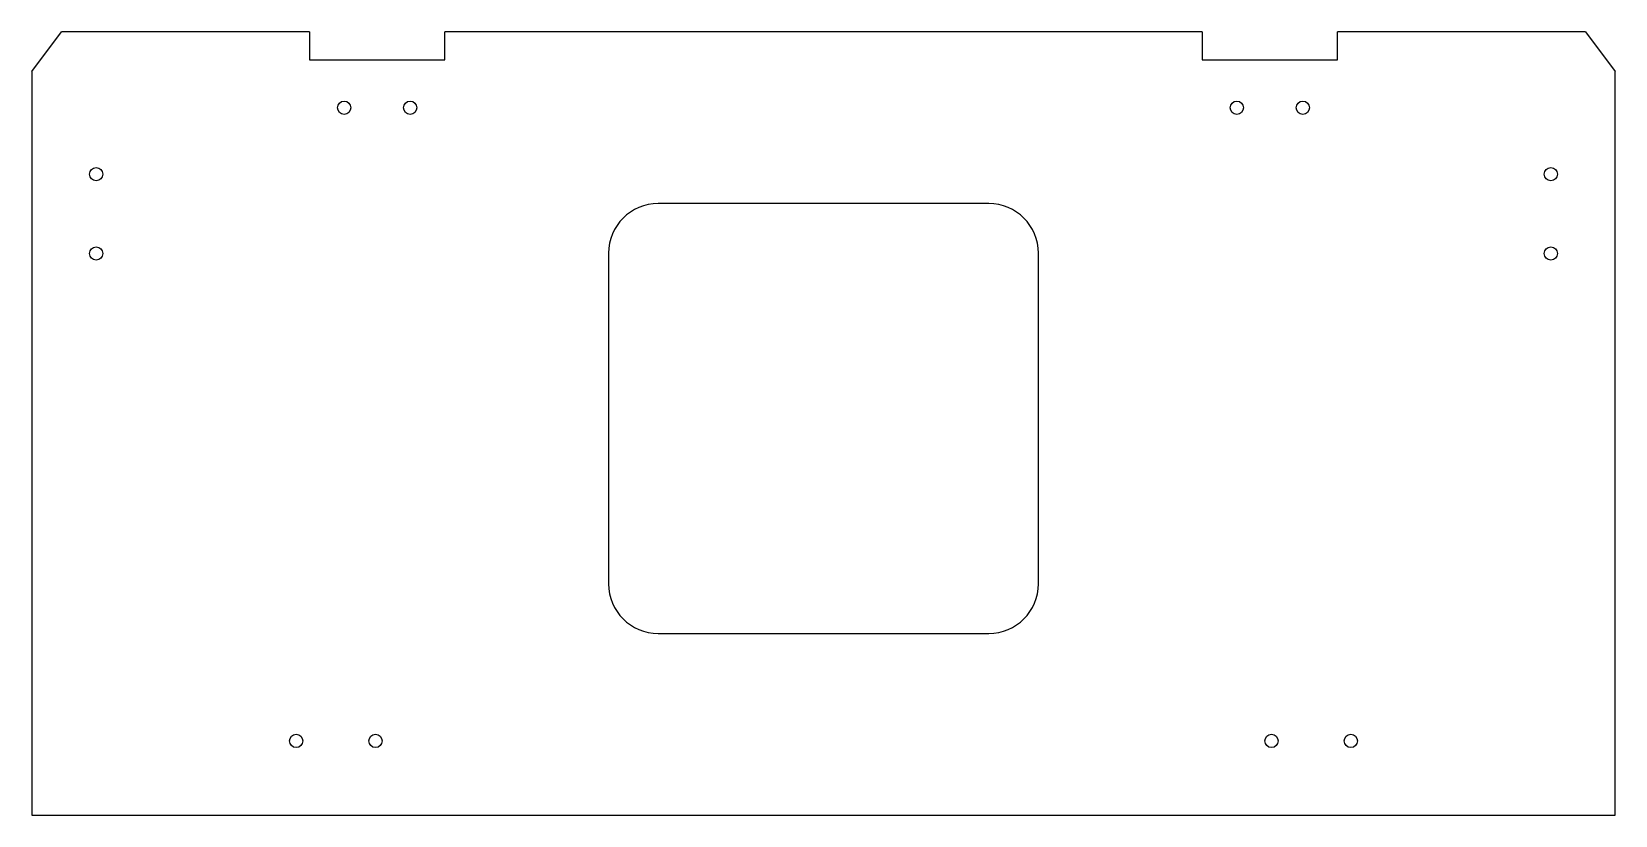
# Model space of a CAD drawing. Header units: millimetres. Extents: x 0 to 479, y 0 to 237.
import ezdxf

# ---------------------------------------------------------------- set-up
doc = ezdxf.new("R2010")
doc.units = ezdxf.units.MM

msp = doc.modelspace()

# ---------------------------------------------------------------- linework, layer by layer
at = {"color": 7, "linetype": 'Continuous', "lineweight": 25}
for p, q in [((0, 225), (9, 237)), ((84, 237), (9, 237)), ((84, 237), (84, 228.5)), ((354, 237), (125, 237)), ((125, 228.5), (125, 237)), ((354, 237), (354, 228.5)), ((470, 237), (395, 237)), ((395, 228.5), (395, 237)), ((470, 237), (479, 225)), ((84, 228.5), (125, 228.5)), ((354, 228.5), (395, 228.5)), ((0, 225), (0, 0)), ((479, 0), (479, 225)), ((289.5, 185), (189.5, 185)), ((174.5, 170), (174.5, 70)), ((304.5, 70), (304.5, 170)), ((189.5, 55), (289.5, 55)), ((0, 0), (479, 0))]:
    msp.add_line(p, q, dxfattribs=at)
for centre in [(94.5, 214), (114.5, 214), (364.5, 214), (384.5, 214), (19.5, 193.9), (459.5, 193.9), (19.5, 169.9), (459.5, 169.9), (80, 22.5), (104, 22.5), (375, 22.5), (399, 22.5)]:
    msp.add_circle(centre, 2, dxfattribs=at)
for centre, start, end in [((189.5, 170), 90, 180), ((289.5, 170), 0, 90), ((189.5, 70), 180, 270), ((289.5, 70), 270, 0)]:
    msp.add_arc(centre, 15, start, end, dxfattribs=at)

doc.saveas('drawing.dxf')
